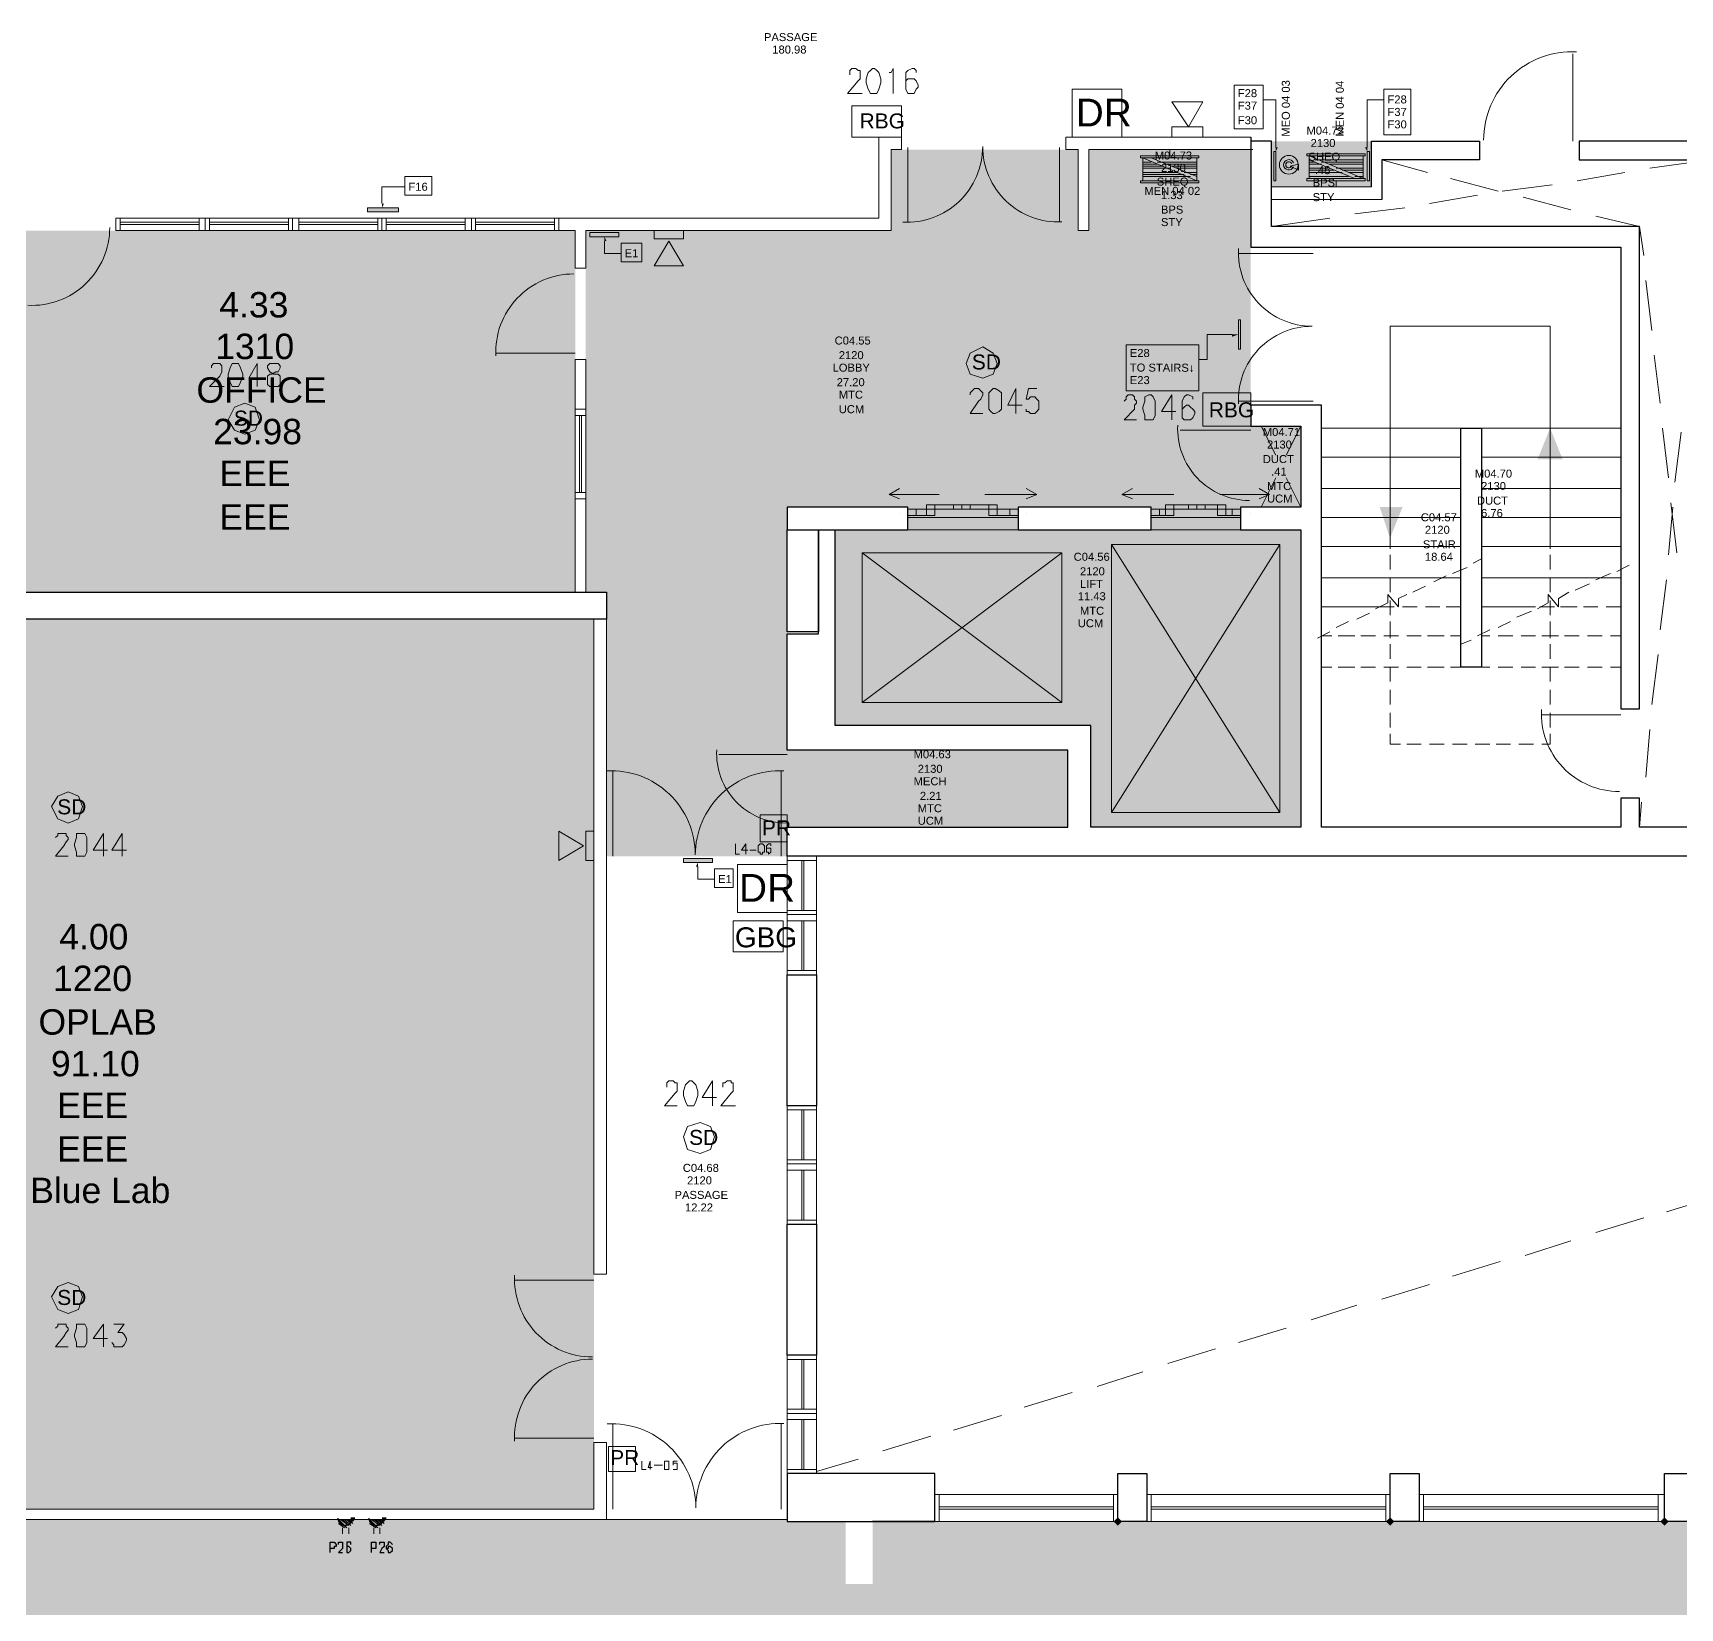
# Model space of a CAD drawing. Header units: millimetres. Extents: x -59 to 47, y 152 to 919.
# Drawn here: x -9.46 to 7.31, y 365.02 to 381.06 of the extents above; entities that cross this region are included whole.
import ezdxf

# ---------------------------------------------------------------- set-up
doc = ezdxf.new("R2010")
doc.units = ezdxf.units.MM
for name, color, linetype in [('PDF_014404$_ps_ELEC', 2, 'Continuous'), ('PDF_014404$_ps_TEXTBOLD', 2, 'Continuous'), ('PDF_014404$_ps_TEXTBOLD$FIRE', 2, 'Continuous'), ('PDF_014404$BL', 7, 'Continuous'), ('PDF_014404$DR', 7, 'Continuous'), ('PDF_014404$EQ', 7, 'Continuous'), ('PDF_014404$FI', 7, 'Continuous'), ('PDF_014404$FI-DSG', 7, 'Continuous'), ('PDF_014404$PL-STAIR', 7, 'Continuous'), ('PDF_014404$WA', 7, 'Continuous'), ('PDF_014404$WA-COL', 7, 'Continuous'), ('PDF_014404$WA-EXT', 7, 'Continuous'), ('PDF_014404$WN', 7, 'Continuous'), ('PDF_Text', 7, 'Continuous')]:
    doc.layers.add(name, color=color, linetype=linetype)
for name, color, linetype, true_color in [('PDF_014404$_ps_FIRE_ACCESS', 7, 'Continuous', 0x37dd00), ('PDF_014404$_ps_FIRE_ALARM', 7, 'Continuous', 0x37dd00), ('PDF_014404$_ps_THIN', 7, 'Continuous', 0x7fbfff), ('PDF_014404$HL-TMP', 7, 'Continuous', 0x800000)]:
    doc.layers.add(name, color=color, linetype=linetype, true_color=true_color)
doc.styles.add('PDF ArialMT', font='arial.ttf')

msp = doc.modelspace()

# ---------------------------------------------------------------- hatches: boundary and pattern name
at = {"layer": 'PDF_014404$_ps_THIN', "transparency": 33554559}
for points in [[(-6.202, 365.94), (-6.223, 365.94), (-6.223, 365.919), (-6.202, 365.898), (-6.181, 365.919), (-6.181, 365.94)], [(-5.884, 365.94), (-5.906, 365.94), (-5.906, 365.919), (-5.884, 365.898), (-5.863, 365.919), (-5.863, 365.94)]]:
    msp.add_hatch(color=256, dxfattribs=at).paths.add_polyline_path(points)
at = {"layer": 'PDF_014404$WA-COL', "transparency": 33554559}
for points in [[(1.588, 365.94), (1.566, 365.919), (1.545, 365.898), (1.566, 365.877), (1.588, 365.856), (1.609, 365.877), (1.63, 365.898), (1.609, 365.919)], [(4.36, 365.94), (4.339, 365.919), (4.318, 365.898), (4.339, 365.877), (4.36, 365.856), (4.382, 365.877), (4.403, 365.898), (4.382, 365.919)], [(7.154, 365.94), (7.133, 365.919), (7.112, 365.898), (7.133, 365.877), (7.154, 365.856), (7.176, 365.877), (7.197, 365.898), (7.176, 365.919)]]:
    msp.add_hatch(color=256, dxfattribs=at).paths.add_polyline_path(points)

# ---------------------------------------------------------------- linework, layer by layer
at = {"layer": 'PDF_014404$_ps_ELEC', "lineweight": 25}
for points in [[(-6.35, 365.919), (-6.202, 365.919)], [(-6.033, 365.919), (-5.884, 365.919)]]:
    msp.add_lwpolyline(points, dxfattribs=at)
at = {"layer": 'PDF_014404$_ps_ELEC', "lineweight": 0}
for points in [[(-6.308, 365.835), (-6.308, 365.771)], [(-6.244, 365.835), (-6.244, 365.771)], [(-5.99, 365.835), (-5.99, 365.771)], [(-5.927, 365.835), (-5.927, 365.771)]]:
    msp.add_lwpolyline(points, dxfattribs=at)
at = {"layer": 'PDF_014404$_ps_ELEC', "lineweight": 25}
for centre in [(-6.281, 365.933), (-5.964, 365.933)]:
    msp.add_arc(centre, 0.0741, 179.9999, 0.0001, dxfattribs=at)
at = {"layer": 'PDF_014404$_ps_FIRE_ACCESS', "lineweight": 0}
for points in [[(1.63, 379.995), (1.63, 380.482), (1.122, 380.482), (1.122, 379.995)], [(1.63, 379.995), (1.63, 380.482), (1.122, 380.482), (1.122, 379.995)], [(2.455, 380.355), (2.138, 380.355), (2.307, 380.101)], [(2.138, 380.101), (2.138, 379.995), (2.455, 379.995), (2.455, 380.101)], [(-2.836, 378.958), (-2.836, 379.043), (-3.133, 379.043), (-3.133, 378.958)], [(-3.133, 378.683), (-2.836, 378.683), (-2.985, 378.937)], [(0.212, 377.54), (0.318, 377.582), (0.36, 377.688), (0.318, 377.794), (0.212, 377.858), (0.085, 377.794), (0.042, 377.688), (0.085, 377.582)], [(-7.303, 376.969), (-7.197, 377.011), (-7.154, 377.117), (-7.197, 377.244), (-7.303, 377.286), (-7.408, 377.244), (-7.472, 377.117), (-7.408, 377.011)], [(-9.102, 373.01), (-8.996, 373.053), (-8.954, 373.18), (-8.996, 373.285), (-9.102, 373.328), (-9.208, 373.285), (-9.271, 373.18), (-9.208, 373.053)], [(-4.106, 372.926), (-4.106, 372.629), (-3.852, 372.777)], [(-3.831, 372.629), (-3.747, 372.629), (-3.747, 372.926), (-3.831, 372.926)], [(-1.778, 372.1), (-1.778, 372.587), (-2.286, 372.587), (-2.286, 372.1)], [(-1.778, 372.1), (-1.778, 372.587), (-2.286, 372.587), (-2.286, 372.1)], [(-2.667, 369.645), (-2.561, 369.687), (-2.519, 369.814), (-2.561, 369.92), (-2.667, 369.962), (-2.794, 369.92), (-2.836, 369.814), (-2.794, 369.687)], [(-9.102, 368.015), (-8.996, 368.057), (-8.954, 368.184), (-8.996, 368.29), (-9.102, 368.332), (-9.208, 368.29), (-9.271, 368.184), (-9.208, 368.057)]]:
    msp.add_lwpolyline(points, close=True, dxfattribs=at)
at = {"layer": 'PDF_014404$_ps_FIRE_ALARM', "lineweight": 0}
for points in [[(-0.614, 379.995), (-0.614, 380.313), (-1.122, 380.313), (-1.122, 379.995)], [(2.942, 377.053), (2.942, 377.392), (2.455, 377.392), (2.455, 377.053)], [(-1.778, 372.82), (-1.778, 373.095), (-2.053, 373.095), (-2.053, 372.82)], [(-1.82, 371.698), (-1.82, 372.015), (-2.328, 372.015), (-2.328, 371.698)], [(-3.323, 366.406), (-3.323, 366.66), (-3.598, 366.66), (-3.598, 366.406)]]:
    msp.add_lwpolyline(points, close=True, dxfattribs=at)
at = {"layer": 'PDF_014404$_ps_TEXTBOLD', "lineweight": 25}
for points in [[(-6.435, 365.581), (-6.435, 365.686), (-6.392, 365.686), (-6.371, 365.665), (-6.371, 365.644), (-6.392, 365.644), (-6.392, 365.623), (-6.435, 365.623)], [(-6.35, 365.665), (-6.35, 365.686), (-6.329, 365.686), (-6.308, 365.686), (-6.308, 365.665), (-6.308, 365.644), (-6.308, 365.623), (-6.35, 365.581), (-6.308, 365.581)], [(-6.223, 365.665), (-6.223, 365.686), (-6.244, 365.686), (-6.265, 365.686), (-6.265, 365.665), (-6.265, 365.644), (-6.265, 365.623), (-6.265, 365.602), (-6.265, 365.581), (-6.244, 365.581), (-6.223, 365.602), (-6.223, 365.623), (-6.244, 365.644), (-6.265, 365.644), (-6.265, 365.623)], [(-6.011, 365.581), (-6.011, 365.686), (-5.969, 365.686), (-5.969, 365.665), (-5.969, 365.644), (-5.969, 365.623), (-6.011, 365.623)], [(-5.927, 365.665), (-5.927, 365.686), (-5.906, 365.686), (-5.884, 365.686), (-5.884, 365.665), (-5.884, 365.644), (-5.906, 365.623), (-5.927, 365.581), (-5.884, 365.581)], [(-5.8, 365.665), (-5.821, 365.686), (-5.842, 365.686), (-5.842, 365.665), (-5.863, 365.644), (-5.863, 365.623), (-5.842, 365.602), (-5.842, 365.581), (-5.821, 365.581), (-5.8, 365.602), (-5.8, 365.623), (-5.821, 365.644), (-5.842, 365.644), (-5.842, 365.623), (-5.863, 365.623)]]:
    msp.add_lwpolyline(points, dxfattribs=at)
at = {"layer": 'PDF_014404$_ps_TEXTBOLD$FIRE', "lineweight": 20}
for points in [[(-1.143, 380.63), (-1.143, 380.652), (-1.143, 380.673), (-1.122, 380.694), (-1.08, 380.694), (-1.058, 380.673), (-1.037, 380.673), (-1.037, 380.652), (-1.037, 380.609), (-1.037, 380.588), (-1.058, 380.567), (-1.164, 380.44), (-1.016, 380.44)], [(-0.741, 380.652), (-0.72, 380.652), (-0.699, 380.694), (-0.699, 380.44)], [(-0.466, 380.652), (-0.466, 380.673), (-0.487, 380.694), (-0.508, 380.694), (-0.55, 380.673), (-0.572, 380.652), (-0.572, 380.588), (-0.572, 380.525), (-0.572, 380.482), (-0.55, 380.44), (-0.508, 380.44), (-0.487, 380.44), (-0.466, 380.482), (-0.445, 380.503), (-0.445, 380.525), (-0.466, 380.567), (-0.487, 380.588), (-0.508, 380.588), (-0.55, 380.588), (-0.572, 380.567), (-0.572, 380.525)], [(-7.641, 377.646), (-7.641, 377.667), (-7.62, 377.688), (-7.599, 377.688), (-7.578, 377.688), (-7.557, 377.688), (-7.536, 377.667), (-7.536, 377.646), (-7.536, 377.625), (-7.536, 377.604), (-7.557, 377.561), (-7.663, 377.455), (-7.514, 377.455)], [(-7.176, 377.455), (-7.176, 377.688), (-7.26, 377.54), (-7.133, 377.54)], [(0.085, 377.371), (0.085, 377.392), (0.106, 377.413), (0.127, 377.434), (0.169, 377.434), (0.191, 377.413), (0.212, 377.392), (0.212, 377.371), (0.191, 377.328), (0.169, 377.307), (0.085, 377.18), (0.212, 377.18)], [(0.55, 377.18), (0.55, 377.434), (0.466, 377.265), (0.614, 377.265)], [(0.762, 377.434), (0.677, 377.434), (0.656, 377.328), (0.677, 377.328), (0.699, 377.35), (0.741, 377.35), (0.762, 377.328), (0.783, 377.307), (0.783, 377.286), (0.783, 377.244), (0.783, 377.223), (0.762, 377.201), (0.741, 377.18), (0.699, 377.18), (0.677, 377.201), (0.656, 377.201), (0.656, 377.223)], [(1.651, 377.307), (1.672, 377.328), (1.672, 377.35), (1.693, 377.371), (1.736, 377.371), (1.757, 377.35), (1.757, 377.328), (1.778, 377.307), (1.778, 377.286), (1.757, 377.265), (1.757, 377.223), (1.651, 377.117), (1.778, 377.117)], [(2.138, 377.117), (2.138, 377.371), (2.032, 377.201), (2.18, 377.201)], [(2.35, 377.328), (2.35, 377.35), (2.307, 377.371), (2.286, 377.371), (2.265, 377.35), (2.244, 377.307), (2.244, 377.244), (2.244, 377.201), (2.244, 377.138), (2.265, 377.117), (2.286, 377.117), (2.307, 377.117), (2.328, 377.117), (2.35, 377.138), (2.371, 377.18), (2.371, 377.201), (2.35, 377.223), (2.328, 377.244), (2.307, 377.265), (2.286, 377.265), (2.265, 377.244), (2.244, 377.223), (2.244, 377.201)], [(-9.229, 372.862), (-9.208, 372.883), (-9.208, 372.904), (-9.187, 372.904), (-9.144, 372.904), (-9.123, 372.904), (-9.123, 372.883), (-9.102, 372.862), (-9.102, 372.841), (-9.123, 372.82), (-9.144, 372.777), (-9.229, 372.672), (-9.102, 372.672)], [(-8.742, 372.672), (-8.742, 372.904), (-8.848, 372.735), (-8.7, 372.735)], [(-8.552, 372.672), (-8.552, 372.904), (-8.657, 372.735), (-8.509, 372.735)], [(-2.307, 372.799), (-2.307, 372.693), (-2.265, 372.693)], [(-2.201, 372.693), (-2.201, 372.799), (-2.244, 372.735), (-2.18, 372.735)], [(-2.159, 372.735), (-2.096, 372.735)], [(-1.947, 372.777), (-1.947, 372.799), (-1.969, 372.799), (-1.99, 372.777), (-1.99, 372.756), (-1.99, 372.735), (-1.99, 372.714), (-1.969, 372.714), (-1.969, 372.693), (-1.947, 372.714), (-1.947, 372.735), (-1.947, 372.756), (-1.969, 372.756), (-1.99, 372.756), (-1.99, 372.735)], [(-3.006, 370.322), (-3.006, 370.343), (-3.006, 370.364), (-2.985, 370.386), (-2.942, 370.386), (-2.921, 370.364), (-2.9, 370.364), (-2.9, 370.343), (-2.9, 370.301), (-2.9, 370.28), (-2.921, 370.259), (-3.027, 370.132), (-2.9, 370.132)], [(-2.54, 370.132), (-2.54, 370.386), (-2.646, 370.216), (-2.498, 370.216)], [(-2.434, 370.322), (-2.434, 370.343), (-2.434, 370.364), (-2.413, 370.364), (-2.392, 370.386), (-2.35, 370.386), (-2.35, 370.364), (-2.328, 370.364), (-2.328, 370.343), (-2.328, 370.301), (-2.328, 370.28), (-2.35, 370.259), (-2.455, 370.132), (-2.307, 370.132)], [(-9.229, 367.867), (-9.208, 367.888), (-9.208, 367.909), (-9.187, 367.909), (-9.144, 367.909), (-9.123, 367.909), (-9.123, 367.888), (-9.102, 367.867), (-9.102, 367.846), (-9.123, 367.824), (-9.144, 367.782), (-9.229, 367.676), (-9.102, 367.676)], [(-8.742, 367.676), (-8.742, 367.909), (-8.848, 367.761), (-8.7, 367.761)], [(-8.636, 367.909), (-8.53, 367.909), (-8.594, 367.824), (-8.552, 367.824), (-8.53, 367.803), (-8.509, 367.761), (-8.509, 367.74), (-8.53, 367.697), (-8.552, 367.676), (-8.573, 367.676), (-8.594, 367.676), (-8.636, 367.676), (-8.636, 367.697), (-8.657, 367.719)], [(-3.26, 366.512), (-3.26, 366.427), (-3.217, 366.427)], [(-3.175, 366.427), (-3.175, 366.512), (-3.196, 366.448), (-3.154, 366.448)], [(-2.9, 366.512), (-2.942, 366.512), (-2.942, 366.47), (-2.942, 366.491), (-2.921, 366.491), (-2.9, 366.491), (-2.9, 366.47), (-2.9, 366.448), (-2.9, 366.427), (-2.921, 366.427), (-2.942, 366.427)], [(-3.133, 366.47), (-3.048, 366.47)]]:
    msp.add_lwpolyline(points, dxfattribs=at)
for points in [[(-0.91, 380.694), (-0.931, 380.673), (-0.953, 380.652), (-0.974, 380.588), (-0.974, 380.546), (-0.953, 380.482), (-0.931, 380.44), (-0.91, 380.44), (-0.889, 380.44), (-0.868, 380.44), (-0.847, 380.482), (-0.826, 380.546), (-0.826, 380.588), (-0.847, 380.652), (-0.868, 380.673), (-0.889, 380.694)], [(-7.408, 377.688), (-7.43, 377.688), (-7.451, 377.646), (-7.472, 377.582), (-7.472, 377.561), (-7.451, 377.498), (-7.43, 377.455), (-7.408, 377.455), (-7.387, 377.455), (-7.366, 377.455), (-7.345, 377.498), (-7.324, 377.561), (-7.324, 377.582), (-7.345, 377.646), (-7.366, 377.688), (-7.387, 377.688)], [(-7.027, 377.688), (-7.049, 377.688), (-7.07, 377.667), (-7.07, 377.646), (-7.049, 377.604), (-7.006, 377.582), (-6.964, 377.582), (-6.943, 377.561), (-6.943, 377.54), (-6.943, 377.498), (-6.943, 377.477), (-6.964, 377.455), (-6.985, 377.455), (-7.027, 377.455), (-7.049, 377.455), (-7.07, 377.477), (-7.07, 377.498), (-7.07, 377.54), (-7.07, 377.561), (-7.049, 377.582), (-7.027, 377.582), (-6.985, 377.604), (-6.964, 377.604), (-6.943, 377.646), (-6.943, 377.667), (-6.964, 377.688), (-6.985, 377.688)], [(0.318, 377.434), (0.296, 377.413), (0.275, 377.392), (0.275, 377.328), (0.275, 377.286), (0.275, 377.223), (0.296, 377.201), (0.318, 377.18), (0.339, 377.18), (0.381, 377.201), (0.402, 377.223), (0.402, 377.286), (0.402, 377.328), (0.402, 377.392), (0.381, 377.413), (0.339, 377.434)], [(1.905, 377.371), (1.863, 377.35), (1.863, 377.307), (1.842, 377.244), (1.842, 377.223), (1.863, 377.159), (1.863, 377.117), (1.905, 377.117), (1.926, 377.117), (1.947, 377.117), (1.969, 377.159), (1.969, 377.223), (1.969, 377.244), (1.969, 377.307), (1.947, 377.35), (1.926, 377.371)], [(-8.975, 372.904), (-9.017, 372.904), (-9.017, 372.862), (-9.038, 372.799), (-9.038, 372.777), (-9.017, 372.714), (-9.017, 372.672), (-8.975, 372.672), (-8.954, 372.672), (-8.933, 372.672), (-8.911, 372.714), (-8.911, 372.777), (-8.911, 372.799), (-8.911, 372.862), (-8.933, 372.904), (-8.954, 372.904)], [(-2.053, 372.799), (-2.074, 372.777), (-2.074, 372.756), (-2.074, 372.735), (-2.074, 372.714), (-2.053, 372.714), (-2.053, 372.693), (-2.032, 372.693), (-2.032, 372.714), (-2.011, 372.714), (-2.011, 372.735), (-2.011, 372.756), (-2.011, 372.777), (-2.032, 372.799)], [(-2.773, 370.386), (-2.794, 370.364), (-2.815, 370.343), (-2.836, 370.28), (-2.836, 370.237), (-2.815, 370.174), (-2.794, 370.132), (-2.773, 370.132), (-2.752, 370.132), (-2.731, 370.132), (-2.709, 370.174), (-2.688, 370.237), (-2.688, 370.28), (-2.709, 370.343), (-2.731, 370.364), (-2.752, 370.386)], [(-8.975, 367.909), (-9.017, 367.909), (-9.017, 367.867), (-9.038, 367.803), (-9.038, 367.782), (-9.017, 367.719), (-9.017, 367.676), (-8.975, 367.676), (-8.954, 367.676), (-8.933, 367.676), (-8.911, 367.719), (-8.911, 367.782), (-8.911, 367.803), (-8.911, 367.867), (-8.933, 367.909), (-8.954, 367.909)], [(-3.006, 366.512), (-3.027, 366.512), (-3.027, 366.491), (-3.027, 366.47), (-3.027, 366.427), (-3.006, 366.427), (-2.985, 366.427), (-2.985, 366.47), (-2.985, 366.491), (-2.985, 366.512)]]:
    msp.add_lwpolyline(points, close=True, dxfattribs=at)
at = {"layer": 'PDF_014404$_ps_THIN', "lineweight": 18}
for points in [[(-6.35, 365.919), (-6.265, 365.835), (-6.35, 365.898)], [(-6.35, 365.877), (-6.287, 365.835)], [(-6.308, 365.919), (-6.244, 365.856), (-6.329, 365.919)], [(-6.287, 365.919), (-6.223, 365.856)], [(-6.244, 365.919), (-6.202, 365.877), (-6.265, 365.919), (-6.223, 365.877)], [(-6.223, 365.919), (-6.202, 365.898)], [(-6.033, 365.919), (-5.948, 365.835), (-6.033, 365.898)], [(-6.033, 365.877), (-5.969, 365.835)], [(-6.011, 365.919), (-5.927, 365.856)], [(-5.969, 365.919), (-5.906, 365.856), (-5.99, 365.919)], [(-5.927, 365.919), (-5.884, 365.877), (-5.948, 365.919), (-5.906, 365.877)], [(-5.906, 365.919), (-5.884, 365.898)]]:
    msp.add_lwpolyline(points, dxfattribs=at)
at = {"layer": 'PDF_014404$BL', "lineweight": 9}
for points in [[(4.276, 379.763), (4.741, 379.636)], [(7.006, 379.678), (7.62, 379.763), (7.578, 379.509)], [(6.265, 379.551), (6.752, 379.636)], [(4.974, 379.572), (5.461, 379.445)], [(5.503, 379.445), (6.011, 379.509)], [(4.001, 379.212), (4.509, 379.276)], [(4.763, 379.318), (5.249, 379.403)], [(5.715, 379.382), (6.202, 379.255)], [(-4.106, 379.17), (-4.995, 379.17), (-5.906, 379.17), (-6.816, 379.17), (-7.705, 379.17), (-8.615, 379.17)], [(3.154, 379.085), (3.747, 379.17)], [(6.456, 379.191), (6.9, 379.085), (6.943, 378.789)], [(-8.615, 379.043), (-7.705, 379.043), (-6.816, 379.043), (-5.906, 379.043), (-4.995, 379.043), (-4.106, 379.043)], [(7.027, 378.027), (6.964, 378.535)], [(7.112, 377.286), (7.049, 377.773)], [(-3.937, 377.223), (-3.937, 376.312)], [(-3.831, 376.312), (-3.831, 377.223)], [(3.048, 377.053), (3.196, 376.757)], [(3.45, 377.053), (3.302, 376.757)], [(7.197, 376.524), (7.133, 377.032)], [(7.324, 376.99), (7.26, 376.482)], [(3.196, 376.524), (3.048, 376.228)], [(3.302, 376.524), (3.45, 376.228)], [(7.281, 375.762), (7.218, 376.27)], [(-0.55, 376.122), (0.572, 376.122)], [(1.926, 376.122), (2.836, 376.122)], [(7.239, 376.228), (7.197, 375.741)], [(-0.55, 375.995), (0.572, 375.995)], [(1.926, 375.995), (2.836, 375.995)], [(7.176, 375.487), (7.112, 374.979)], [(7.091, 374.725), (7.027, 374.217)], [(7.006, 373.963), (6.964, 373.476)], [(6.922, 373.222), (6.9, 372.968)], [(-1.778, 372.672), (-1.778, 372.079), (-1.778, 371.465)], [(-1.482, 371.465), (-1.482, 372.079), (-1.482, 372.672)], [(-1.778, 370.132), (-1.778, 369.539), (-1.778, 368.925)], [(-1.482, 368.925), (-1.482, 369.539), (-1.482, 370.132)], [(7.176, 369.052), (7.663, 369.2)], [(6.456, 368.84), (6.943, 368.989)], [(5.736, 368.608), (6.202, 368.756)], [(4.995, 368.396), (5.482, 368.544)], [(4.276, 368.163), (4.763, 368.311)], [(3.556, 367.951), (4.022, 368.1)], [(2.815, 367.719), (3.302, 367.867)], [(-1.778, 367.592), (-1.778, 366.999), (-1.778, 366.385)], [(-1.482, 366.385), (-1.482, 366.999), (-1.482, 367.592)], [(2.096, 367.507), (2.582, 367.655)], [(1.376, 367.274), (1.842, 367.422)], [(0.635, 367.062), (1.122, 367.21)], [(-0.085, 366.829), (0.402, 366.978)], [(-0.804, 366.618), (-0.318, 366.766)], [(-1.482, 366.406), (-1.058, 366.533)], [(1.588, 366.173), (-0.275, 366.173)], [(4.36, 366.173), (1.884, 366.173)], [(7.154, 366.173), (4.657, 366.173)], [(-0.275, 365.898), (1.588, 365.898)], [(1.884, 365.898), (4.36, 365.898)], [(4.657, 365.898), (7.154, 365.898)]]:
    msp.add_lwpolyline(points, dxfattribs=at)
at = {"layer": 'PDF_014404$DR', "lineweight": 0}
for points in [[(6.223, 379.953), (6.223, 380.842), (6.223, 379.953)], [(-0.55, 379.89), (-0.55, 379.128), (-0.55, 379.89)], [(0.995, 379.89), (0.995, 379.128), (0.995, 379.89)], [(3.577, 378.81), (2.815, 378.81), (3.577, 378.81)], [(-3.937, 377.794), (-4.741, 377.794), (-3.937, 377.794)], [(3.577, 377.307), (2.815, 377.307), (3.577, 377.307)], [(2.942, 377.011), (2.223, 377.011), (2.942, 377.011)], [(-0.741, 376.355), (-0.635, 376.418)], [(0.762, 376.355), (0.656, 376.418)], [(1.63, 376.355), (1.736, 376.418)], [(3.133, 376.355), (3.027, 376.418)], [(-0.635, 376.312), (-0.741, 376.355), (-0.233, 376.355)], [(-0.275, 376.249), (-0.085, 376.249)], [(0.275, 376.249), (0.085, 376.249)], [(0.656, 376.312), (0.762, 376.355), (0.233, 376.355)], [(1.736, 376.312), (1.63, 376.355), (2.159, 376.355)], [(2.159, 376.249), (2.307, 376.249)], [(2.604, 376.249), (2.477, 376.249)], [(3.027, 376.312), (3.133, 376.355), (2.625, 376.355)], [(-0.635, 376.164), (-0.635, 376.164)], [(-0.36, 376.207), (-0.466, 376.207)], [(-0.466, 376.143), (-0.36, 376.143)], [(-0.085, 376.207), (-0.275, 376.207)], [(0.085, 376.207), (0.275, 376.207)], [(0.36, 376.207), (0.487, 376.207)], [(0.487, 376.143), (0.36, 376.143)], [(0.656, 376.164), (0.656, 376.164)], [(1.842, 376.164), (1.842, 376.164)], [(2.074, 376.207), (2.011, 376.207)], [(2.011, 376.143), (2.074, 376.143)], [(2.307, 376.207), (2.159, 376.207)], [(2.477, 376.207), (2.604, 376.207)], [(2.688, 376.207), (2.752, 376.207)], [(2.752, 376.143), (2.688, 376.143)], [(2.942, 376.164), (2.942, 376.164)], [(6.71, 374.111), (5.906, 374.111), (6.71, 374.111)], [(-1.778, 373.709), (-2.477, 373.709), (-1.778, 373.709)], [(-3.556, 372.672), (-3.556, 373.539), (-3.556, 372.672)], [(-1.842, 372.672), (-1.842, 373.539), (-1.842, 372.672)], [(-3.747, 368.354), (-4.551, 368.354), (-3.747, 368.354)], [(-3.556, 366.025), (-3.556, 366.893), (-3.556, 366.025)], [(-1.842, 366.025), (-1.842, 366.893), (-1.842, 366.025)], [(-3.747, 366.745), (-4.551, 366.745), (-3.747, 366.745)]]:
    msp.add_lwpolyline(points, dxfattribs=at)
for points in [[(-0.601, 379.129, 0.429406), (0.212, 379.9, 0.429403), (1.019, 379.132)], [(2.816, 378.859, 0.429411), (3.567, 378.069, 0.429411), (2.816, 377.279)], [(-1.813, 373.542, 0.429403), (-2.715, 372.685, 0.429403), (-3.616, 373.542)], [(-1.813, 366.895, 0.429403), (-2.709, 366.036, 0.429403), (-3.611, 366.892)]]:
    msp.add_lwpolyline(points, format="xyb", dxfattribs=at)
for points in [[(-0.36, 376.207), (-0.275, 376.207), (-0.275, 376.249), (-0.36, 376.249)], [(-0.085, 376.207), (0, 376.207), (0, 376.249), (-0.085, 376.249)], [(0.085, 376.207), (0, 376.207), (0, 376.249), (0.085, 376.249)], [(0.36, 376.207), (0.275, 376.207), (0.275, 376.249), (0.36, 376.249)], [(2.074, 376.207), (2.159, 376.207), (2.159, 376.249), (2.074, 376.249)], [(2.307, 376.207), (2.392, 376.207), (2.392, 376.249), (2.307, 376.249)], [(2.477, 376.207), (2.392, 376.207), (2.392, 376.249), (2.477, 376.249)], [(2.688, 376.207), (2.604, 376.207), (2.604, 376.249), (2.688, 376.249)], [(-0.55, 376.143), (-0.466, 376.143), (-0.466, 376.207), (-0.55, 376.207)], [(-0.36, 376.143), (-0.275, 376.143), (-0.275, 376.207), (-0.36, 376.207)], [(0.36, 376.143), (0.275, 376.143), (0.275, 376.207), (0.36, 376.207)], [(0.572, 376.143), (0.487, 376.143), (0.487, 376.207), (0.572, 376.207)], [(1.926, 376.143), (2.011, 376.143), (2.011, 376.207), (1.926, 376.207)], [(2.074, 376.143), (2.159, 376.143), (2.159, 376.207), (2.074, 376.207)], [(2.688, 376.143), (2.604, 376.143), (2.604, 376.207), (2.688, 376.207)], [(2.836, 376.143), (2.752, 376.143), (2.752, 376.207), (2.836, 376.207)]]:
    msp.add_lwpolyline(points, close=True, dxfattribs=at)
for centre, radius, start, end in [((6.213, 379.964), 0.9, 87.0437, 179.9997), ((-9.472, 379.075), 0.794, 267.0445, 0.0002), ((-3.953, 377.808), 0.794, 90, 182.9553), ((2.927, 377.025), 0.73, 177.0447, 270), ((6.695, 374.125), 0.794, 177.0447, 270), ((-1.789, 373.719), 0.709, 177.0451, 269.9999), ((-3.762, 368.367), 0.794, 177.0447, 270), ((-3.762, 366.758), 0.794, 90, 182.9553)]:
    msp.add_arc(centre, radius, start, end, dxfattribs=at)
at = {"layer": 'PDF_014404$EQ', "lineweight": 9}
msp.add_lwpolyline([(-1.016, 375.762), (1.016, 375.762), (1.016, 374.238), (-1.016, 374.238)], close=True, dxfattribs=at)
for points in [[(1.016, 375.762), (-1.016, 374.238)], [(-1.016, 375.762), (1.016, 374.238)], [(3.239, 373.116), (1.524, 375.847), (1.524, 373.116), (3.239, 373.116), (3.239, 375.847), (1.524, 373.116)], [(1.524, 375.847), (3.239, 375.847)]]:
    msp.add_lwpolyline(points, dxfattribs=at)
at = {"layer": 'PDF_014404$FI', "lineweight": 9}
for points in [[(1.82, 379.805), (2.413, 379.805), (2.413, 379.784), (2.392, 379.784), (1.842, 379.784), (1.82, 379.784)], [(4.106, 379.826), (4.106, 379.805), (3.514, 379.805), (3.514, 379.826)], [(3.429, 379.657), (3.344, 379.699), (3.429, 379.72)], [(1.82, 379.53), (1.82, 379.551), (2.413, 379.551), (2.413, 379.53)], [(4.106, 379.551), (3.514, 379.551), (3.514, 379.572), (3.535, 379.572), (4.085, 379.572), (4.106, 379.572)]]:
    msp.add_lwpolyline(points, close=True, dxfattribs=at)
for points in [[(2.392, 379.784), (2.392, 379.551), (1.842, 379.551), (1.842, 379.784), (2.392, 379.551)], [(1.926, 379.784), (2.392, 379.593)], [(2.117, 379.805), (2.117, 379.868)], [(3.535, 379.572), (3.535, 379.805), (4.085, 379.805), (4.085, 379.572), (3.535, 379.805)], [(4.001, 379.572), (3.535, 379.763)], [(4.085, 379.763), (3.598, 379.763)], [(1.842, 379.741), (1.926, 379.741)], [(1.99, 379.72), (1.842, 379.72)], [(1.842, 379.699), (2.053, 379.699)], [(2.117, 379.678), (1.842, 379.678)], [(1.842, 379.636), (2.201, 379.636)], [(2.265, 379.614), (1.842, 379.614)], [(1.842, 379.593), (2.328, 379.593)], [(1.99, 379.741), (2.392, 379.741)], [(2.392, 379.72), (2.053, 379.72)], [(2.138, 379.699), (2.392, 379.699)], [(2.392, 379.678), (2.201, 379.678)], [(2.265, 379.636), (2.392, 379.636)], [(2.392, 379.614), (2.328, 379.614)], [(3.535, 379.741), (3.598, 379.741)], [(3.662, 379.72), (3.535, 379.72)], [(3.535, 379.678), (3.725, 379.678)], [(3.789, 379.657), (3.535, 379.657)], [(3.535, 379.636), (3.874, 379.636)], [(3.937, 379.593), (3.535, 379.593)], [(3.662, 379.741), (4.085, 379.741)], [(4.085, 379.72), (3.747, 379.72)], [(3.81, 379.678), (4.085, 379.678)], [(4.085, 379.657), (3.874, 379.657)], [(3.937, 379.636), (4.085, 379.636)], [(4.085, 379.593), (4.001, 379.593)], [(3.81, 379.551), (3.81, 379.487)]]:
    msp.add_lwpolyline(points, dxfattribs=at)
msp.add_circle((3.329, 379.713), 0.0953, dxfattribs=at)
msp.add_circle((3.329, 379.713), 0.0953, dxfattribs=at)
for radius, start, end in [(0.0529, 22.7694, 337.2306), (0.0318, 22.7697, 337.2303)]:
    msp.add_arc((3.329, 379.713), radius, start, end, dxfattribs=at)
at = {"layer": 'PDF_014404$FI-DSG', "lineweight": 9}
for points in [[(2.773, 380.525), (3.069, 380.525), (3.069, 380.08), (2.773, 380.08)], [(4.297, 380.482), (4.572, 380.482), (4.572, 380.017), (4.297, 380.017)], [(3.196, 379.551), (3.196, 379.847), (3.175, 379.847), (3.175, 379.551)], [(4.149, 379.551), (4.149, 379.847), (4.128, 379.847), (4.128, 379.551)], [(-5.673, 379.593), (-5.398, 379.593), (-5.398, 379.403), (-5.673, 379.403)], [(-5.736, 379.276), (-6.054, 379.276), (-6.054, 379.233), (-5.736, 379.233)], [(-3.493, 379.022), (-3.789, 379.022), (-3.789, 378.979), (-3.493, 378.979)], [(-3.471, 378.916), (-3.26, 378.916), (-3.26, 378.725), (-3.471, 378.725)], [(2.815, 378.133), (2.815, 377.836), (2.836, 377.836), (2.836, 378.133)], [(1.672, 377.879), (2.413, 377.879), (2.413, 377.413), (1.672, 377.413)], [(-2.54, 372.65), (-2.836, 372.65), (-2.836, 372.608), (-2.54, 372.608)], [(-2.519, 372.545), (-2.328, 372.545), (-2.328, 372.354), (-2.519, 372.354)]]:
    msp.add_lwpolyline(points, close=True, dxfattribs=at)
for points in [[(3.196, 379.89), (3.196, 380.376), (3.154, 380.376), (3.069, 380.376)], [(4.128, 379.89), (4.128, 380.376), (4.212, 380.376), (4.297, 380.376)], [(-5.906, 379.318), (-5.906, 379.487), (-5.757, 379.487), (-5.673, 379.487)], [(-3.641, 378.937), (-3.641, 378.81), (-3.556, 378.81), (-3.471, 378.81)], [(2.752, 377.985), (2.498, 377.985), (2.498, 377.731), (2.413, 377.731)], [(-2.688, 372.566), (-2.688, 372.439), (-2.604, 372.439), (-2.519, 372.439)]]:
    msp.add_lwpolyline(points, dxfattribs=at)
at = {"layer": 'PDF_014404$FI-DSG', "transparency": 33554559}
for points in [[(3.196, 379.847), (3.175, 379.847), (3.196, 379.551)], [(3.175, 379.847), (3.196, 379.551), (3.175, 379.551)], [(3.217, 379.89), (3.196, 379.847), (3.196, 379.89)], [(4.128, 379.89), (4.128, 379.847), (4.106, 379.89)], [(4.149, 379.847), (4.128, 379.847), (4.149, 379.551)], [(4.128, 379.847), (4.149, 379.551), (4.128, 379.551)], [(-5.736, 379.276), (-6.054, 379.276), (-5.736, 379.233)], [(-6.054, 379.276), (-5.736, 379.233), (-6.054, 379.233)], [(-5.884, 379.318), (-5.906, 379.276), (-5.906, 379.318)], [(-3.493, 379.022), (-3.789, 379.022), (-3.493, 378.979)], [(-3.789, 379.022), (-3.493, 378.979), (-3.789, 378.979)], [(-3.641, 378.937), (-3.641, 378.979), (-3.62, 378.937)], [(2.836, 378.133), (2.815, 378.133), (2.836, 377.836)], [(2.815, 378.133), (2.836, 377.836), (2.815, 377.836)], [(2.752, 377.985), (2.815, 377.985), (2.752, 377.963)], [(-2.54, 372.65), (-2.836, 372.65), (-2.54, 372.608)], [(-2.836, 372.65), (-2.54, 372.608), (-2.836, 372.608)], [(-2.709, 372.566), (-2.688, 372.608), (-2.688, 372.566)]]:
    msp.add_solid(points, dxfattribs=at)
at = {"layer": 'PDF_014404$HL-TMP', "lineweight": 0}
msp.add_lwpolyline([(-1.778, 365.919), (-3.62, 365.919), (-1.778, 365.919)], dxfattribs=at)
at = {"layer": 'PDF_014404$HL-TMP', "color": 73, "true_color": 0x99cc66, "transparency": 33554559}
for points in [[(4.17, 379.487), (3.154, 379.487), (3.154, 379.953)], [(3.154, 379.953), (4.17, 379.953), (4.17, 379.487)], [(2.942, 379.868), (1.291, 379.868), (2.942, 379.043)], [(1.291, 379.868), (2.942, 379.043), (1.291, 379.043)], [(4.17, 379.487), (4.17, 379.487), (3.154, 379.487)]]:
    msp.add_solid(points, dxfattribs=at)
at = {"layer": 'PDF_014404$HL-TMP', "color": 191, "true_color": 0xbb77ff, "transparency": 33554559}
for points in [[(1.185, 379.868), (-0.72, 379.868), (1.185, 379.043)], [(-0.72, 379.868), (1.185, 379.043), (-0.72, 379.043)], [(2.942, 379.043), (-3.831, 379.043), (2.942, 377.053)], [(-3.831, 379.043), (2.942, 377.053), (-3.831, 377.053)], [(2.942, 377.053), (-3.831, 377.053), (2.942, 376.228)], [(-3.831, 377.053), (2.942, 376.228), (-3.831, 376.228)], [(3.45, 377.053), (2.942, 377.053), (3.45, 376.228)], [(2.942, 377.053), (3.45, 376.228), (2.942, 376.228)], [(-1.778, 376.228), (-3.831, 376.228), (-1.778, 375.36)], [(-3.831, 376.228), (-1.778, 375.36), (-3.831, 375.36)], [(0.572, 376.228), (-0.55, 376.228), (0.572, 375.995)], [(-0.55, 376.228), (0.572, 375.995), (-0.55, 375.995)], [(2.836, 376.228), (1.926, 376.228), (2.836, 375.995)], [(1.926, 376.228), (2.836, 375.995), (1.926, 375.995)], [(3.45, 375.995), (-1.291, 375.995), (3.45, 374.005)], [(-1.291, 375.995), (3.45, 374.005), (-1.291, 374.005)], [(-1.778, 375.36), (-3.62, 375.36), (-1.778, 373.751)], [(-3.62, 375.36), (-1.778, 373.751), (-3.62, 373.751)], [(3.45, 374.005), (1.312, 374.005), (3.45, 372.968)], [(1.312, 374.005), (3.45, 372.968), (1.312, 372.968)], [(-1.778, 373.751), (-3.62, 373.751), (-1.778, 373.349)], [(-3.62, 373.751), (-1.778, 373.349), (-3.62, 373.349)], [(1.08, 373.751), (-1.778, 373.751), (1.08, 373.349)], [(-1.778, 373.751), (1.08, 373.349), (-1.778, 373.349)], [(-1.778, 373.349), (-3.62, 373.349), (-1.778, 372.672)], [(-3.62, 373.349), (-1.778, 372.672), (-3.62, 372.672)], [(1.08, 373.349), (-1.778, 373.349), (1.08, 372.968)], [(-1.778, 373.349), (1.08, 372.968), (-1.778, 372.968)]]:
    msp.add_solid(points, dxfattribs=at)
at = {"layer": 'PDF_014404$HL-TMP', "transparency": 33554559}
for points in [[(-3.937, 379.043), (-10.605, 379.043), (-3.937, 375.36)], [(-10.605, 379.043), (-3.937, 375.36), (-10.605, 375.36)], [(-14.097, 375.085), (-3.747, 375.085), (-3.747, 375.085)], [(-3.747, 375.085), (-14.097, 375.085), (-3.747, 366.406)], [(-14.097, 375.085), (-3.747, 366.406), (-14.097, 366.406)], [(-3.747, 366.406), (-13.505, 366.406), (-3.747, 366.025)], [(-13.505, 366.406), (-3.747, 366.025), (-13.505, 366.025)], [(-3.62, 365.919), (-1.778, 365.919), (-14.097, 365.919)], [(-1.778, 365.919), (-14.097, 365.919), (-1.778, 365.898)], [(-14.097, 365.919), (-1.778, 365.898), (-14.097, 365.898)], [(-1.185, 365.898), (-1.185, 365.898), (-14.097, 365.898)], [(-1.185, 365.898), (-14.097, 365.898), (-1.778, 365.898)], [(-1.185, 365.898), (-14.097, 365.898), (-1.185, 365.263)], [(-14.097, 365.898), (-1.185, 365.263), (-14.097, 365.263)], [(23.961, 365.898), (-0.91, 365.898), (23.961, 365.263)], [(-0.91, 365.898), (23.961, 365.263), (-0.91, 365.263)], [(-0.91, 365.263), (-0.91, 365.263), (-14.097, 365.263)], [(-0.91, 365.263), (-14.097, 365.263), (-1.185, 365.263)], [(23.961, 365.263), (-14.097, 365.263), (23.961, 364.205)], [(-14.097, 365.263), (23.961, 364.205), (-14.097, 364.205)], [(-0.91, 365.263), (23.961, 365.263), (23.961, 365.263)], [(23.961, 365.263), (23.961, 365.263), (-0.91, 365.263)]]:
    msp.add_solid(points, dxfattribs=at)
at = {"layer": 'PDF_014404$PL-STAIR', "lineweight": 9}
for points in [[(4.36, 375.804), (4.36, 375.91), (4.36, 377.032), (4.36, 378.069), (5.99, 378.069), (5.99, 377.032), (5.99, 375.91), (5.99, 375.804)], [(3.662, 377.032), (5.08, 377.032)], [(5.292, 377.032), (6.71, 377.032)], [(3.662, 376.736), (5.08, 376.736)], [(5.292, 376.736), (6.71, 376.736)], [(3.662, 376.418), (5.08, 376.418)], [(5.292, 376.418), (6.71, 376.418)], [(3.662, 376.122), (5.08, 376.122)], [(5.292, 376.122), (6.71, 376.122)], [(3.662, 375.826), (5.08, 375.826)], [(4.36, 375.741), (4.36, 375.593)], [(5.292, 375.826), (6.71, 375.826)], [(5.99, 375.593), (5.99, 375.741)], [(5.144, 375.614), (4.995, 375.55)], [(5.292, 375.699), (5.207, 375.656)], [(6.795, 375.635), (6.668, 375.572)], [(3.662, 375.508), (4.911, 375.508), (5.08, 375.508)], [(4.36, 375.508), (4.36, 375.36)], [(4.72, 375.423), (4.593, 375.36)], [(4.932, 375.529), (4.805, 375.466)], [(5.292, 375.508), (6.519, 375.508), (6.71, 375.508)], [(5.99, 375.36), (5.99, 375.508)], [(6.392, 375.445), (6.244, 375.381)], [(6.604, 375.55), (6.456, 375.487)], [(4.53, 375.339), (4.445, 375.296), (4.445, 375.212), (4.339, 375.339), (4.339, 375.254), (4.212, 375.191)], [(4.36, 375.275), (4.36, 375.127)], [(6.181, 375.36), (6.075, 375.296), (6.075, 375.212), (5.969, 375.339), (5.969, 375.254), (5.863, 375.191)], [(5.99, 375.127), (5.99, 375.275)], [(3.662, 375.212), (4.276, 375.212), (4.403, 375.212)], [(3.937, 375.064), (3.81, 375)], [(4.149, 375.148), (4.022, 375.085)], [(4.36, 375.064), (4.36, 374.894)], [(4.487, 375.212), (4.636, 375.212)], [(4.72, 375.212), (4.868, 375.212)], [(4.932, 375.212), (5.08, 375.212)], [(5.842, 375.212), (5.292, 375.212)], [(5.588, 375.064), (5.461, 375)], [(5.8, 375.169), (5.652, 375.106)], [(5.884, 375.212), (6.033, 375.212)], [(5.99, 374.894), (5.99, 375.064)], [(6.096, 375.212), (6.265, 375.212)], [(6.329, 375.212), (6.477, 375.212)], [(6.562, 375.212), (6.71, 375.212)], [(3.747, 374.958), (3.62, 374.894)], [(3.662, 374.915), (3.768, 374.915)], [(3.831, 374.915), (4.001, 374.915)], [(4.064, 374.915), (4.212, 374.915)], [(4.297, 374.915), (4.445, 374.915)], [(4.53, 374.915), (4.678, 374.915)], [(4.741, 374.915), (4.911, 374.915)], [(4.974, 374.915), (5.08, 374.915)], [(5.376, 374.979), (5.249, 374.915)], [(5.292, 374.915), (5.376, 374.915)], [(5.461, 374.915), (5.609, 374.915)], [(5.694, 374.915), (5.842, 374.915)], [(5.906, 374.915), (6.075, 374.915)], [(6.138, 374.915), (6.287, 374.915)], [(6.371, 374.915), (6.519, 374.915)], [(6.604, 374.915), (6.71, 374.915)], [(4.36, 374.831), (4.36, 374.682)], [(5.186, 374.873), (5.08, 374.831)], [(5.99, 374.682), (5.99, 374.831)], [(3.662, 374.598), (3.768, 374.598)], [(3.831, 374.598), (4.001, 374.598)], [(4.064, 374.598), (4.212, 374.598)], [(4.297, 374.598), (4.445, 374.598)], [(4.36, 374.598), (4.36, 374.45)], [(4.53, 374.598), (4.678, 374.598)], [(4.741, 374.598), (4.911, 374.598)], [(4.974, 374.598), (5.08, 374.598)], [(5.292, 374.598), (5.376, 374.598)], [(5.461, 374.598), (5.609, 374.598)], [(5.694, 374.598), (5.842, 374.598)], [(5.906, 374.598), (6.075, 374.598)], [(5.99, 374.45), (5.99, 374.598)], [(6.138, 374.598), (6.287, 374.598)], [(6.371, 374.598), (6.519, 374.598)], [(6.604, 374.598), (6.71, 374.598)], [(4.36, 374.365), (4.36, 374.217)], [(5.99, 374.217), (5.99, 374.365)], [(4.36, 374.132), (4.36, 373.984)], [(5.99, 373.984), (5.99, 374.132)], [(4.36, 373.92), (4.36, 373.815), (4.466, 373.815)], [(5.906, 373.815), (5.99, 373.815), (5.99, 373.92)], [(4.53, 373.815), (4.678, 373.815)], [(4.763, 373.815), (4.911, 373.815)], [(4.995, 373.815), (5.144, 373.815)], [(5.228, 373.815), (5.376, 373.815)], [(5.44, 373.815), (5.588, 373.815)], [(5.673, 373.815), (5.821, 373.815)]]:
    msp.add_lwpolyline(points, dxfattribs=at)
at = {"layer": 'PDF_014404$PL-STAIR', "transparency": 33554559}
for points in [[(6.117, 376.715), (5.99, 377.032), (5.863, 376.715)], [(4.255, 376.228), (4.36, 375.91), (4.487, 376.228)]]:
    msp.add_solid(points, dxfattribs=at)
at = {"layer": 'PDF_014404$WA', "lineweight": 20}
for points in [[(-0.847, 379.995), (-0.847, 379.17), (-4.106, 379.17), (-4.106, 379.043), (-3.937, 379.043), (-3.937, 378.662), (-3.831, 378.662), (-3.831, 379.043), (-0.72, 379.043), (-0.72, 379.868), (-0.614, 379.868), (-0.614, 379.995)], [(-3.937, 377.731), (-3.937, 377.223), (-3.831, 377.223), (-3.831, 377.731)]]:
    msp.add_lwpolyline(points, close=True, dxfattribs=at)
for points in [[(2.942, 379.995), (1.058, 379.995), (1.058, 379.868), (1.185, 379.868), (1.185, 379.043), (1.291, 379.043), (1.291, 379.868), (2.963, 379.868)], [(4.17, 379.487), (3.154, 379.487)], [(3.154, 379.36), (4.276, 379.36)], [(-3.831, 375.36), (-3.831, 376.312), (-3.937, 376.312), (-3.937, 375.36)], [(-3.62, 375.085), (-3.62, 368.417), (-3.747, 368.417), (-3.747, 375.085)], [(-13.505, 366.025), (-3.747, 366.025), (-3.747, 366.702), (-3.62, 366.702), (-3.62, 365.919), (-13.505, 365.919)]]:
    msp.add_lwpolyline(points, dxfattribs=at)
at = {"layer": 'PDF_014404$WA-COL', "lineweight": 25}
for points in [[(-1.461, 375.995), (-1.461, 374.958), (-1.778, 374.958), (-1.778, 375.995)], [(1.588, 366.385), (1.884, 366.385), (1.884, 365.898), (1.588, 365.898)], [(4.36, 366.385), (4.657, 366.385), (4.657, 365.898), (4.36, 365.898)], [(7.154, 366.385), (7.43, 366.385), (7.43, 365.898), (7.154, 365.898)]]:
    msp.add_lwpolyline(points, close=True, dxfattribs=at)
at = {"layer": 'PDF_014404$WA-EXT', "lineweight": 25}
for points in [[(7.811, 379.953), (6.287, 379.953), (6.287, 379.763), (7.62, 379.763), (7.62, 372.968), (6.9, 372.968), (6.9, 373.264), (6.71, 373.264), (6.71, 372.968), (3.662, 372.968), (3.662, 377.265), (2.942, 377.265), (2.942, 377.053), (3.45, 377.053), (3.45, 376.228), (2.836, 376.228), (2.836, 375.995), (3.45, 375.995), (3.45, 374.534)], [(2.942, 379.995), (2.942, 378.874), (6.71, 378.874), (6.71, 374.174), (6.9, 374.174), (6.9, 379.085), (3.154, 379.085), (3.154, 379.953), (2.942, 379.953)], [(4.17, 379.487), (4.17, 379.784), (4.17, 379.953), (5.271, 379.953), (5.271, 379.763), (4.276, 379.763), (4.276, 379.36)], [(8.319, 375.085), (7.811, 375.085), (7.811, 372.672), (6.71, 372.672), (-1.778, 372.672), (-1.778, 372.968), (1.08, 372.968), (1.08, 373.751), (-1.778, 373.751), (-1.778, 374.936), (-1.461, 374.936), (-1.461, 375.995), (-0.55, 375.995), (-0.55, 376.228), (-1.778, 376.228), (-1.778, 375.995)], [(3.45, 374.958), (3.45, 372.968), (1.312, 372.968), (1.312, 374.005), (-1.291, 374.005), (-1.291, 375.995)], [(-15.346, 375.36), (-3.62, 375.36), (-3.62, 375.085), (-15.346, 375.085)], [(-0.275, 365.898), (-0.91, 365.898)]]:
    msp.add_lwpolyline(points, dxfattribs=at)
for points in [[(5.292, 377.032), (5.292, 374.915), (5.292, 374.598), (5.08, 374.598), (5.08, 375.593), (5.08, 377.032)], [(1.926, 375.995), (1.926, 376.228), (0.572, 376.228), (0.572, 375.995)], [(-1.778, 371.465), (-1.482, 371.465), (-1.482, 370.132), (-1.778, 370.132)], [(-1.778, 368.925), (-1.482, 368.925), (-1.482, 367.592), (-1.778, 367.592)], [(-0.275, 365.898), (-0.275, 366.385), (-1.778, 366.385), (-1.778, 365.898)]]:
    msp.add_lwpolyline(points, close=True, dxfattribs=at)
at = {"layer": 'PDF_014404$WN', "lineweight": 0}
for points in [[(-8.615, 379.17), (-8.615, 379.043)], [(-8.573, 379.17), (-8.573, 379.043)], [(-8.573, 379.128), (-7.768, 379.128)], [(-8.573, 379.106), (-7.768, 379.106)], [(-7.768, 379.043), (-7.768, 379.17)], [(-7.663, 379.17), (-7.663, 379.043)], [(-7.663, 379.128), (-6.858, 379.128)], [(-7.663, 379.106), (-6.858, 379.106)], [(-6.858, 379.043), (-6.858, 379.17)], [(-6.752, 379.17), (-6.752, 379.043)], [(-6.752, 379.128), (-5.948, 379.128)], [(-6.752, 379.106), (-5.948, 379.106)], [(-5.948, 379.043), (-5.948, 379.17)], [(-5.863, 379.17), (-5.863, 379.043)], [(-5.863, 379.128), (-5.059, 379.128)], [(-5.863, 379.106), (-5.059, 379.106)], [(-5.059, 379.043), (-5.059, 379.17)], [(-4.953, 379.17), (-4.953, 379.043)], [(-4.953, 379.128), (-4.149, 379.128)], [(-4.953, 379.106), (-4.149, 379.106)], [(-4.149, 379.043), (-4.149, 379.17)], [(-4.106, 379.043), (-4.106, 379.17)], [(-3.831, 377.223), (-3.937, 377.223)], [(-3.831, 377.159), (-3.937, 377.159)], [(-3.895, 376.376), (-3.895, 377.159)], [(-3.874, 376.376), (-3.874, 377.159)], [(-3.937, 376.376), (-3.831, 376.376)], [(-3.937, 376.312), (-3.831, 376.312)], [(-1.482, 372.672), (-1.778, 372.672)], [(-1.482, 372.629), (-1.778, 372.629)], [(-1.63, 372.121), (-1.63, 372.629)], [(-1.609, 372.121), (-1.609, 372.629)], [(-1.778, 372.121), (-1.482, 372.121)], [(-1.482, 372.015), (-1.778, 372.015)], [(-1.63, 371.507), (-1.63, 372.015)], [(-1.609, 371.507), (-1.609, 372.015)], [(-1.778, 371.507), (-1.482, 371.507)], [(-1.778, 371.465), (-1.482, 371.465)], [(-1.482, 370.132), (-1.778, 370.132)], [(-1.482, 370.089), (-1.778, 370.089)], [(-1.63, 369.581), (-1.63, 370.089)], [(-1.609, 369.581), (-1.609, 370.089)], [(-1.778, 369.581), (-1.482, 369.581)], [(-1.482, 369.475), (-1.778, 369.475)], [(-1.63, 368.967), (-1.63, 369.475)], [(-1.609, 368.967), (-1.609, 369.475)], [(-1.778, 368.967), (-1.482, 368.967)], [(-1.778, 368.925), (-1.482, 368.925)], [(-1.482, 367.592), (-1.778, 367.592)], [(-1.482, 367.549), (-1.778, 367.549)], [(-1.63, 367.041), (-1.63, 367.549)], [(-1.609, 367.041), (-1.609, 367.549)], [(-1.778, 367.041), (-1.482, 367.041)], [(-1.482, 366.935), (-1.778, 366.935)], [(-1.63, 366.427), (-1.63, 366.935)], [(-1.609, 366.427), (-1.609, 366.935)], [(-1.778, 366.427), (-1.482, 366.427)], [(-1.778, 366.385), (-1.482, 366.385)], [(-0.275, 366.173), (-0.275, 365.898)], [(-0.233, 366.173), (-0.233, 365.898)], [(1.545, 365.898), (1.545, 366.173)], [(1.588, 365.898), (1.588, 366.173)], [(1.884, 366.173), (1.884, 365.898)], [(1.926, 366.173), (1.926, 365.898)], [(4.318, 365.898), (4.318, 366.173)], [(4.36, 365.898), (4.36, 366.173)], [(4.657, 366.173), (4.657, 365.898)], [(4.699, 366.173), (4.699, 365.898)], [(7.091, 365.898), (7.091, 366.173)], [(7.154, 365.898), (7.154, 366.173)], [(-0.233, 366.046), (1.545, 366.046)], [(-0.233, 366.025), (1.545, 366.025)], [(1.926, 366.046), (4.318, 366.046)], [(1.926, 366.025), (4.318, 366.025)], [(4.699, 366.046), (7.091, 366.046)], [(4.699, 366.025), (7.091, 366.025)]]:
    msp.add_lwpolyline(points, dxfattribs=at)
for points in [[(-7.705, 379.043), (-7.705, 379.17)], [(-6.816, 379.043), (-6.816, 379.17)], [(-5.906, 379.043), (-5.906, 379.17)], [(-4.995, 379.043), (-4.995, 379.17)], [(-1.482, 372.079), (-1.778, 372.079)], [(-1.482, 369.539), (-1.778, 369.539)], [(-1.482, 366.999), (-1.778, 366.999)]]:
    msp.add_lwpolyline(points, close=True, dxfattribs=at)

# ---------------------------------------------------------------- texts
at = {"layer": 'PDF_Text', "attachment_point": 4, "style": 'PDF ArialMT'}
for s, insert, char_height in [('PASSAGE', (-2.016, 381.013), 0.0815), ('180.98', (-1.931, 380.886), 0.0815), ('F28', (2.81, 380.442), 0.0815), ('F37', (2.81, 380.315), 0.0815), ('F28', (4.334, 380.378), 0.0815), ('F37', (4.334, 380.251), 0.0815), ('F30', (2.81, 380.166), 0.0815), ('M04.72', (3.509, 380.061), 0.0815), ('F30', (4.334, 380.124), 0.0815), ('2130', (3.551, 379.934), 0.0815), ('M04.73', (1.964, 379.807), 0.0815), ('SHEQ', (3.53, 379.785), 0.0815), ('SHEQ', (1.985, 379.531), 0.0815), ('2130', (2.027, 379.68), 0.0815), ('.48', (3.594, 379.658), 0.0815), ('F16', (-5.636, 379.489), 0.0815), ('MEN 04 02', (1.858, 379.447), 0.0815), ('1.33', (2.027, 379.404), 0.0815), ('STY', (3.572, 379.383), 0.0815), ('BPS', (3.572, 379.531), 0.0815), ('BPS', (2.027, 379.256), 0.0815), ('STY', (2.027, 379.129), 0.0815), ('E1', (-3.434, 378.812), 0.0815), ('4.33', (-7.562, 378.286), 0.2588), ('1310', (-7.604, 377.862), 0.2588), ('C04.55', (-1.296, 377.923), 0.0815), ('2120', (-1.254, 377.774), 0.0815), ('E28', (1.71, 377.796), 0.0815), ('LOBBY', (-1.317, 377.647), 0.0815), ('OFFICE', (-7.795, 377.418), 0.2588), ('27.20', (-1.275, 377.499), 0.0815), ('MTC', (-1.254, 377.372), 0.0815), ('E23', (1.71, 377.52), 0.0815), ('UCM', (-1.254, 377.224), 0.0815), ('23.98', (-7.625, 376.995), 0.2588), ('M04.71', (3.064, 376.991), 0.0815), ('2130', (3.107, 376.864), 0.0815), ('DUCT', (3.064, 376.716), 0.0815), ('EEE', (-7.562, 376.571), 0.2588), ('.41', (3.149, 376.589), 0.0815), ('M04.70', (5.223, 376.568), 0.0815), ('MTC', (3.107, 376.441), 0.0815), ('2130', (5.287, 376.441), 0.0815), ('EEE', (-7.562, 376.127), 0.2588), ('UCM', (3.107, 376.314), 0.0815), ('DUCT', (5.245, 376.293), 0.0815), ('C04.57', (4.673, 376.123), 0.0815), ('6.76', (5.287, 376.166), 0.0815), ('2120', (4.715, 375.996), 0.0815), ('C04.56', (1.138, 375.721), 0.0815), ('STAIR', (4.694, 375.848), 0.0815), ('18.64', (4.715, 375.721), 0.0815), ('2120', (1.202, 375.573), 0.0815), ('LIFT', (1.202, 375.446), 0.0815), ('11.43', (1.18, 375.319), 0.0815), ('UCM', (1.18, 375.044), 0.0815), ('MTC', (1.202, 375.171), 0.0815), ('M04.63', (-0.492, 373.71), 0.0815), ('2130', (-0.45, 373.562), 0.0815), ('MECH', (-0.492, 373.435), 0.0815), ('2.21', (-0.428, 373.287), 0.0815), ('UCM', (-0.45, 373.033), 0.0815), ('MTC', (-0.45, 373.16), 0.0815), ('E1', (-2.482, 372.44), 0.0815), ('4.00', (-9.192, 371.851), 0.2588), ('1220', (-9.255, 371.427), 0.2588), ('OPLAB', (-9.404, 370.983), 0.2588), ('91.10', (-9.277, 370.559), 0.2588), ('EEE', (-9.213, 370.136), 0.2588), ('EEE', (-9.213, 369.692), 0.2588), ('C04.68', (-2.842, 369.498), 0.0815), ('Blue Lab', (-9.488, 369.268), 0.2588), ('2120', (-2.799, 369.371), 0.0815), ('PASSAGE', (-2.926, 369.223), 0.0815), ('12.22', (-2.82, 369.096), 0.0815)]:
    msp.add_mtext(s, dxfattribs=dict(at, insert=insert, char_height=char_height))
at = {"layer": 'PDF_Text', "char_height": 0.0815, "attachment_point": 4, "style": 'PDF ArialMT'}
for s, insert, rotation in [('MEO 04 03', (3.299, 379.999), 90), ('MEN 04 04', (3.849, 379.999), 90), ('TO STAIRS↓', (1.71, 377.647), 359.7396)]:
    msp.add_mtext(s, dxfattribs=dict(at, insert=insert, rotation=rotation))
at = {"layer": 'PDF_Text', "color": 82, "true_color": 0x37dd00, "char_height": 0.283, "attachment_point": 4, "style": 'PDF ArialMT'}
for insert in [(1.159, 380.245), (-2.27, 372.35)]:
    msp.add_mtext('DR', dxfattribs=dict(at, insert=insert))
at = {"layer": 'PDF_Text', "color": 2, "attachment_point": 4, "style": 'PDF ArialMT'}
for s, insert, char_height in [('RBG', (-1.042, 380.159), 0.1528), ('SD', (0.101, 377.704), 0.1528), ('RBG', (2.514, 377.217), 0.1528), ('SD', (-7.414, 377.132), 0.1528), ('SD', (-9.213, 373.174), 0.1528), ('PR', (-2.037, 372.962), 0.1528), ('GBG', (-2.312, 371.845), 0.2037), ('SD', (-2.778, 369.808), 0.1528), ('SD', (-9.213, 368.178), 0.1528), ('PR', (-3.582, 366.548), 0.1528)]:
    msp.add_mtext(s, dxfattribs=dict(at, insert=insert, char_height=char_height))

doc.saveas('drawing.dxf')
